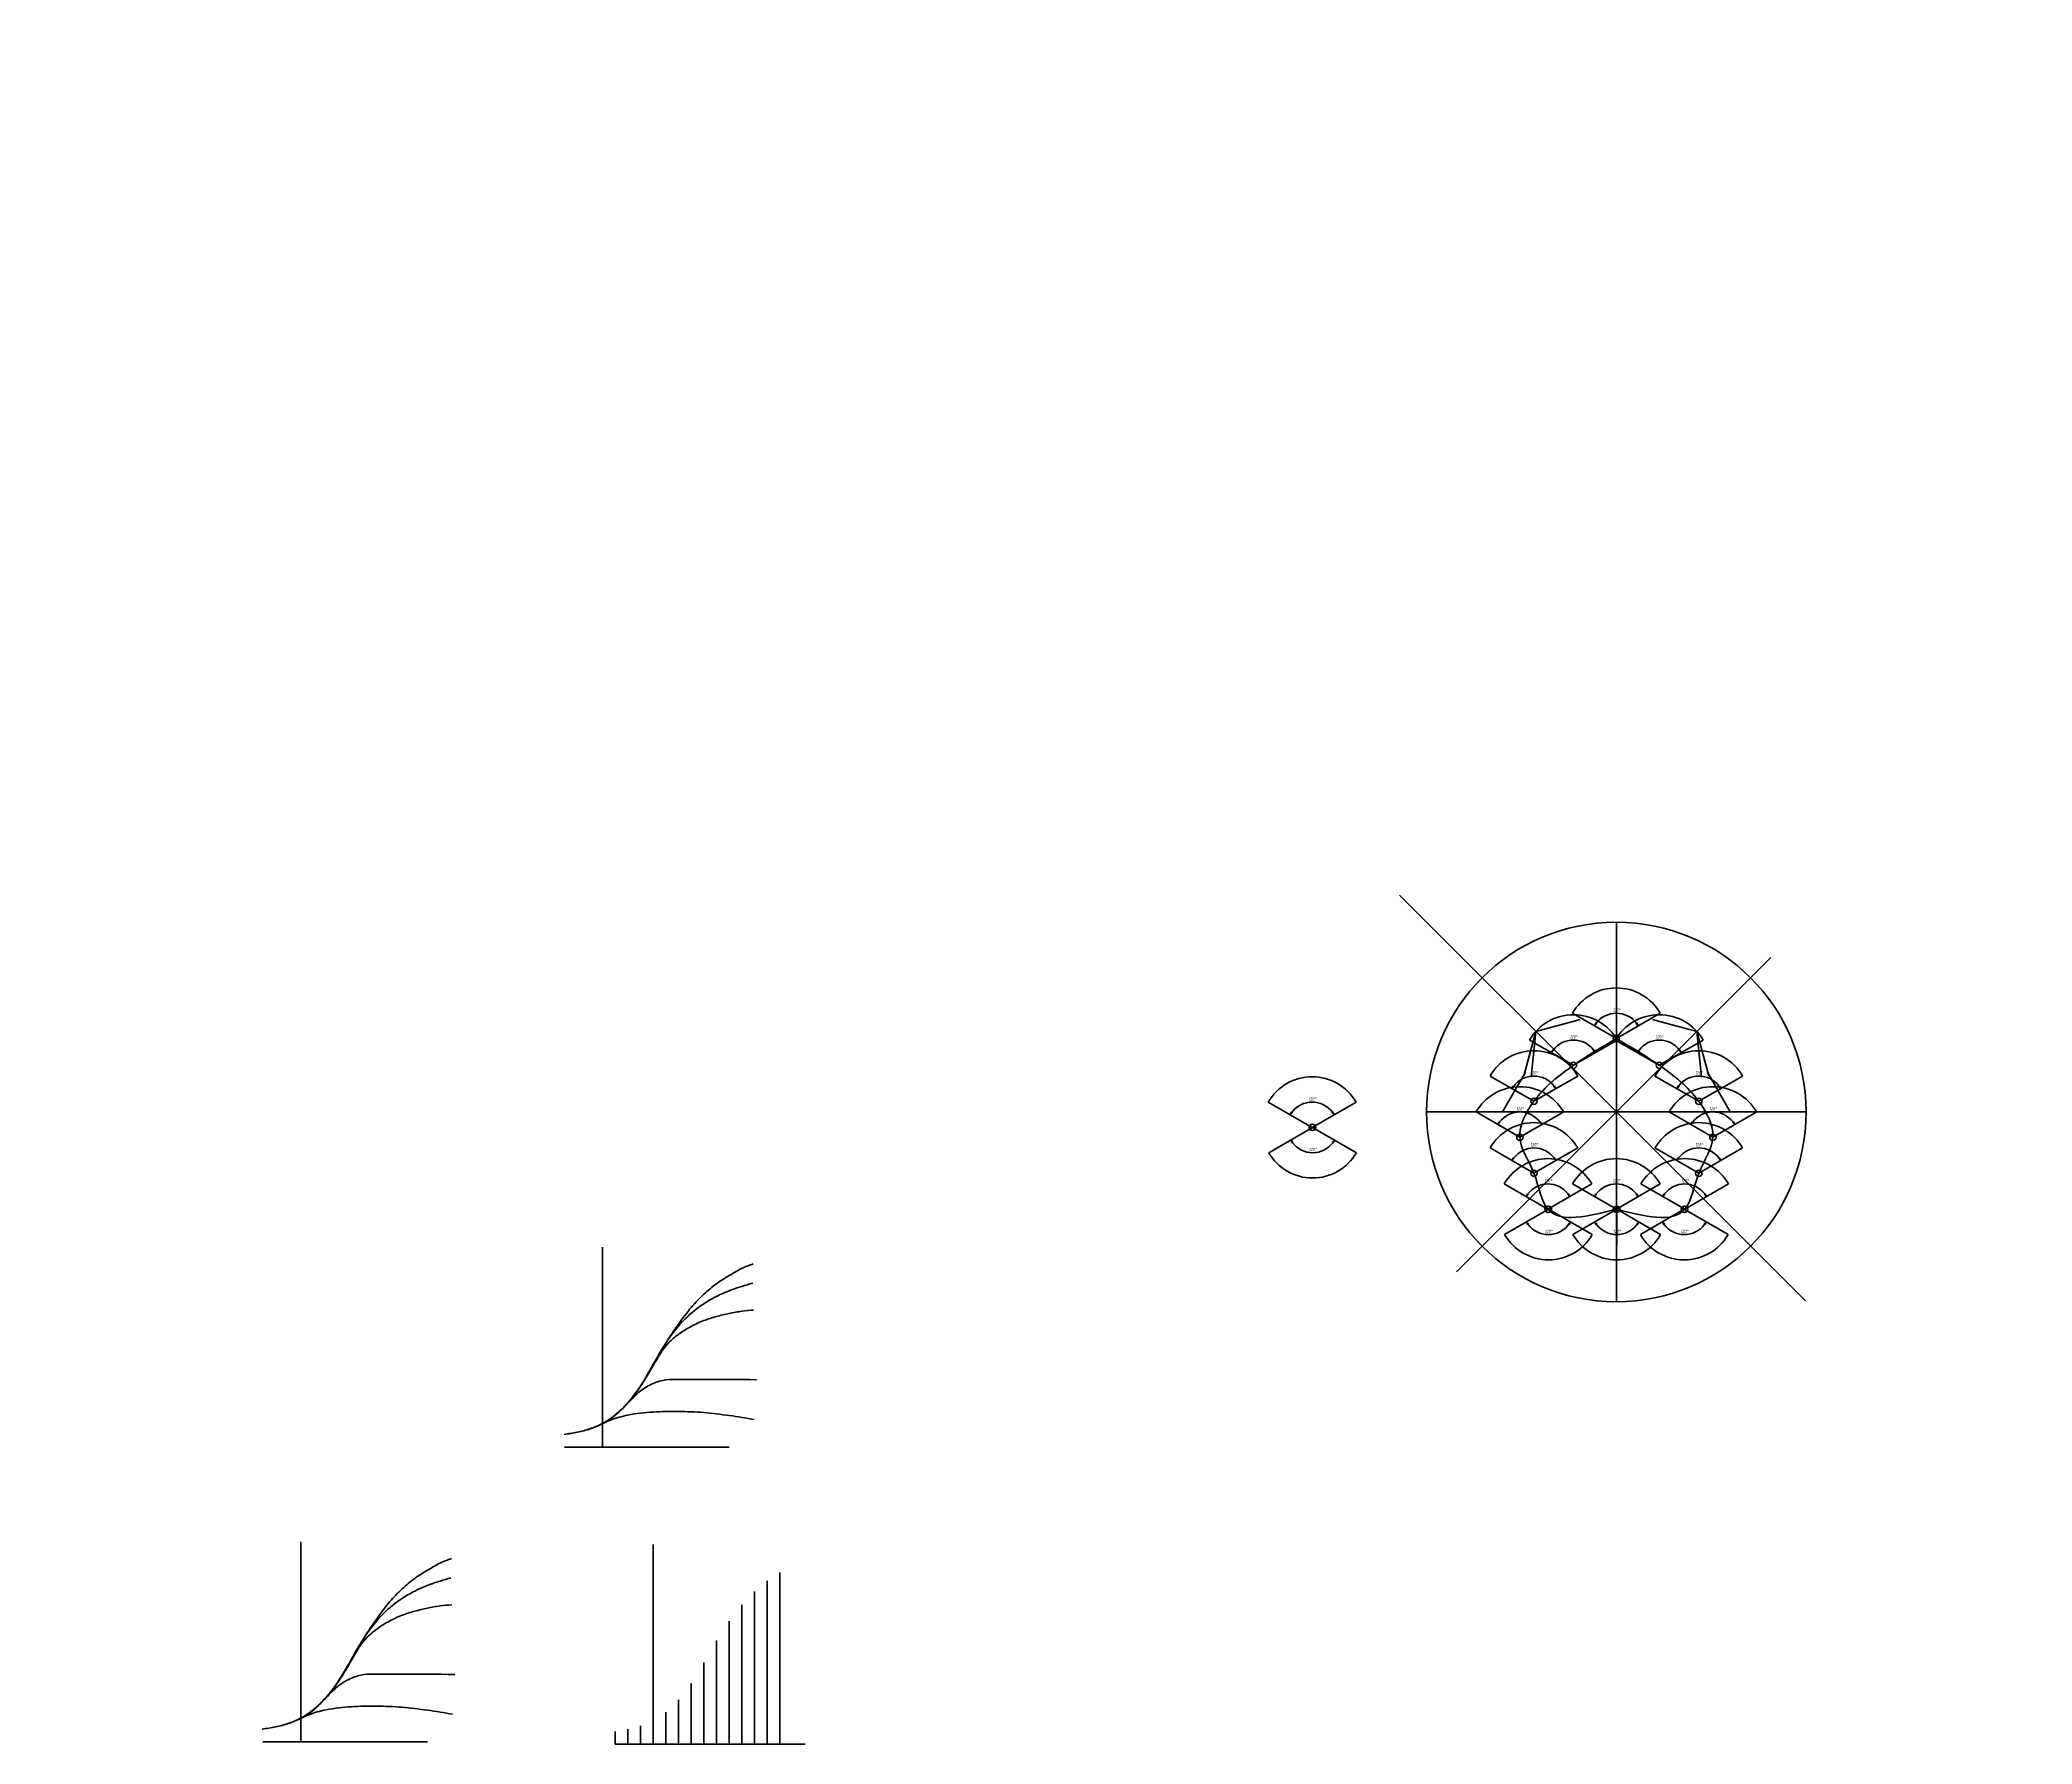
# Model space of a CAD drawing. Header units: millimetres. Extents: x 31085 to 182632, y 10507 to 87776.
# Drawn here: x 148449 to 151598, y 69967 to 72661 of the extents above; entities that cross this region are included whole.
import ezdxf

# ---------------------------------------------------------------- set-up
doc = ezdxf.new("R2010")
doc.units = ezdxf.units.MM
doc.layers.add('_basic (Основной)', color=4, linetype='Continuous', lineweight=60)
doc.layers.add('_contour (Тонкий)', color=7, linetype='Continuous', lineweight=30)
doc.styles.add('ESKD', font='eskd.shx', dxfattribs={"oblique": 15, "height": 5})
doc.dimstyles.new('ESKD', dxfattribs={"dimtxt": 5, "dimasz": 5, "dimexe": 2, "dimexo": 0, "dimgap": 2, "dimtad": 1, "dimtoh": 1, "dimzin": 12, "dimdsep": 46, "dimtxsty": 'ESKD', "dimblk1": 'OPEN', "dimblk2": 'OPEN', "dimsah": 1, "dimcen": 5, "dimclrd": 256, "dimclre": 256, "dimclrt": 2, "dimadec": 0, "dimazin": 0, "dimtfac": 1, "dimtmove": 0, "dimatfit": 3, "dimldrblk": 'OPEN', "dimfxl": 1, "dimtolj": 1, "dimtzin": 12, "dimlwd": -1, "dimlwe": -1, "dimarcsym": 0})

# ---------------------------------------------------------------- blocks, each defined once
blk = doc.blocks.new('_OPEN')
at = {"color": 0, "linetype": 'ByBlock'}
for p, q in [((-1, 0.17), (0, 0)), ((0, 0), (-1, -0.17)), ((0, 0), (-1, 0))]:
    blk.add_line(p, q, dxfattribs=at)
blk = doc.blocks.new('*D96')
at = {"layer": '_basic (Основной)', "transparency": 16777216}
blk.add_arc((151093.2, 70926.3), 40, 37.1671, 142.8329, dxfattribs=at)
at = {"layer": 'Defpoints', "color": 0, "transparency": 16777216}
for p in [(151023.9, 70966.3), (151106.9, 70963.8), (151162.5, 70966.3), (151093.2, 70926.3), (151093.2, 70926.3)]:
    blk.add_point(p, dxfattribs=at)
at = {"layer": '_basic (Основной)', "transparency": 16777216, "xscale": 5, "yscale": 5, "zscale": 5}
for p, rotation in [((151058.6, 70946.3), 236.4164636415985), ((151127.8, 70946.3), 303.5835363584015)]:
    blk.add_blockref('_OPEN', p, dxfattribs=dict(at, rotation=rotation))
at = {"layer": '_basic (Основной)', "color": 2, "transparency": 16777216, "insert": (151093.2, 70971.4), "char_height": 5, "attachment_point": 5, "style": 'ESKD'}
blk.add_mtext('\\A1;120°', dxfattribs=at)
blk = doc.blocks.new('*D97')
at = {"layer": '_basic (Основной)', "transparency": 16777216}
blk.add_arc((151070.9, 70983.1), 40, 37.1671, 142.8329, dxfattribs=at)
at = {"layer": 'Defpoints', "color": 0, "transparency": 16777216}
for p in [(151001.7, 71023.1), (151084.6, 71020.7), (151140.2, 71023.1), (151070.9, 70983.1), (151070.9, 70983.1)]:
    blk.add_point(p, dxfattribs=at)
at = {"layer": '_basic (Основной)', "transparency": 16777216, "xscale": 5, "yscale": 5, "zscale": 5}
for p, rotation in [((151036.3, 71003.1), 236.4164636415985), ((151105.6, 71003.1), 303.5835363584015)]:
    blk.add_blockref('_OPEN', p, dxfattribs=dict(at, rotation=rotation))
at = {"layer": '_basic (Основной)', "color": 2, "transparency": 16777216, "insert": (151070.9, 71028.3), "char_height": 5, "attachment_point": 5, "style": 'ESKD'}
blk.add_mtext('\\A1;120°', dxfattribs=at)
blk = doc.blocks.new('*D98')
at = {"layer": '_basic (Основной)', "transparency": 16777216}
blk.add_arc((151070.9, 70869.4), 40, 37.1671, 142.8329, dxfattribs=at)
at = {"layer": 'Defpoints', "color": 0, "transparency": 16777216}
for p in [(151001.7, 70909.4), (151084.6, 70907), (151140.2, 70909.4), (151070.9, 70869.4), (151070.9, 70869.4)]:
    blk.add_point(p, dxfattribs=at)
at = {"layer": '_basic (Основной)', "transparency": 16777216, "xscale": 5, "yscale": 5, "zscale": 5}
for p, rotation in [((151036.3, 70889.4), 236.4164636415985), ((151105.6, 70889.4), 303.5835363584015)]:
    blk.add_blockref('_OPEN', p, dxfattribs=dict(at, rotation=rotation))
at = {"layer": '_basic (Основной)', "color": 2, "transparency": 16777216, "insert": (151070.9, 70914.6), "char_height": 5, "attachment_point": 5, "style": 'ESKD'}
blk.add_mtext('\\A1;120°', dxfattribs=at)
blk = doc.blocks.new('*D99')
at = {"layer": '_basic (Основной)', "transparency": 16777216}
blk.add_arc((151008.5, 71040), 40, 37.1671, 142.8329, dxfattribs=at)
at = {"layer": 'Defpoints', "color": 0, "transparency": 16777216}
for p in [(150939.2, 71080), (151022.2, 71077.6), (151077.8, 71080), (151008.5, 71040), (151008.5, 71040)]:
    blk.add_point(p, dxfattribs=at)
at = {"layer": '_basic (Основной)', "transparency": 16777216, "xscale": 5, "yscale": 5, "zscale": 5}
for p, rotation in [((150973.9, 71060), 236.4164636415985), ((151043.1, 71060), 303.5835363584015)]:
    blk.add_blockref('_OPEN', p, dxfattribs=dict(at, rotation=rotation))
at = {"layer": '_basic (Основной)', "color": 2, "transparency": 16777216, "insert": (151008.5, 71085.1), "char_height": 5, "attachment_point": 5, "style": 'ESKD'}
blk.add_mtext('\\A1;120°', dxfattribs=at)
blk = doc.blocks.new('*D100')
at = {"layer": '_basic (Основной)', "transparency": 16777216}
blk.add_arc((150940.7, 71082.4), 40, 37.1671, 142.8329, dxfattribs=at)
at = {"layer": 'Defpoints', "color": 0, "transparency": 16777216}
for p in [(150871.4, 71122.4), (150954.3, 71119.9), (151009.9, 71122.4), (150940.7, 71082.4), (150940.7, 71082.4)]:
    blk.add_point(p, dxfattribs=at)
at = {"layer": '_basic (Основной)', "transparency": 16777216, "xscale": 5, "yscale": 5, "zscale": 5}
for p, rotation in [((150906, 71102.4), 236.4164636415985), ((150975.3, 71102.4), 303.5835363584015)]:
    blk.add_blockref('_OPEN', p, dxfattribs=dict(at, rotation=rotation))
at = {"layer": '_basic (Основной)', "color": 2, "transparency": 16777216, "insert": (150940.7, 71127.5), "char_height": 5, "attachment_point": 5, "style": 'ESKD'}
blk.add_mtext('\\A1;120°', dxfattribs=at)
blk = doc.blocks.new('*D101')
at = {"layer": '_basic (Основной)', "transparency": 16777216}
blk.add_arc((150788.1, 70926.3), 40, 37.1671, 142.8329, dxfattribs=at)
at = {"layer": 'Defpoints', "color": 0, "transparency": 16777216}
for p in [(150718.9, 70966.3), (150801.8, 70963.8), (150857.4, 70966.3), (150788.1, 70926.3), (150788.1, 70926.3)]:
    blk.add_point(p, dxfattribs=at)
at = {"layer": '_basic (Основной)', "transparency": 16777216, "xscale": 5, "yscale": 5, "zscale": 5}
for p, rotation in [((150753.5, 70946.3), 236.4164636415985), ((150822.8, 70946.3), 303.5835363584015)]:
    blk.add_blockref('_OPEN', p, dxfattribs=dict(at, rotation=rotation))
at = {"layer": '_basic (Основной)', "color": 2, "transparency": 16777216, "insert": (150788.1, 70971.4), "char_height": 5, "attachment_point": 5, "style": 'ESKD'}
blk.add_mtext('\\A1;120°', dxfattribs=at)
blk = doc.blocks.new('*D102')
at = {"layer": '_basic (Основной)', "transparency": 16777216}
blk.add_arc((150810.4, 70983.1), 40, 37.1671, 142.8329, dxfattribs=at)
at = {"layer": 'Defpoints', "color": 0, "transparency": 16777216}
for p in [(150741.1, 71023.1), (150824.1, 71020.7), (150879.7, 71023.1), (150810.4, 70983.1), (150810.4, 70983.1)]:
    blk.add_point(p, dxfattribs=at)
at = {"layer": '_basic (Основной)', "transparency": 16777216, "xscale": 5, "yscale": 5, "zscale": 5}
for p, rotation in [((150775.7, 71003.1), 236.4164636415985), ((150845, 71003.1), 303.5835363584015)]:
    blk.add_blockref('_OPEN', p, dxfattribs=dict(at, rotation=rotation))
at = {"layer": '_basic (Основной)', "color": 2, "transparency": 16777216, "insert": (150810.4, 71028.3), "char_height": 5, "attachment_point": 5, "style": 'ESKD'}
blk.add_mtext('\\A1;120°', dxfattribs=at)
blk = doc.blocks.new('*D103')
at = {"layer": '_basic (Основной)', "transparency": 16777216}
blk.add_arc((150810.4, 70869.4), 40, 37.1671, 142.8329, dxfattribs=at)
at = {"layer": 'Defpoints', "color": 0, "transparency": 16777216}
for p in [(150741.1, 70909.4), (150824.1, 70907), (150879.7, 70909.4), (150810.4, 70869.4), (150810.4, 70869.4)]:
    blk.add_point(p, dxfattribs=at)
at = {"layer": '_basic (Основной)', "transparency": 16777216, "xscale": 5, "yscale": 5, "zscale": 5}
for p, rotation in [((150775.7, 70889.4), 236.4164636415985), ((150845, 70889.4), 303.5835363584015)]:
    blk.add_blockref('_OPEN', p, dxfattribs=dict(at, rotation=rotation))
at = {"layer": '_basic (Основной)', "color": 2, "transparency": 16777216, "insert": (150810.4, 70914.6), "char_height": 5, "attachment_point": 5, "style": 'ESKD'}
blk.add_mtext('\\A1;120°', dxfattribs=at)
blk = doc.blocks.new('*D104')
at = {"layer": '_basic (Основной)', "transparency": 16777216}
blk.add_arc((150872.8, 71040), 40, 37.1671, 142.8329, dxfattribs=at)
at = {"layer": 'Defpoints', "color": 0, "transparency": 16777216}
for p in [(150803.5, 71080), (150886.5, 71077.6), (150942.1, 71080), (150872.8, 71040), (150872.8, 71040)]:
    blk.add_point(p, dxfattribs=at)
at = {"layer": '_basic (Основной)', "transparency": 16777216, "xscale": 5, "yscale": 5, "zscale": 5}
for p, rotation in [((150838.2, 71060), 236.4164636415985), ((150907.5, 71060), 303.5835363584015)]:
    blk.add_blockref('_OPEN', p, dxfattribs=dict(at, rotation=rotation))
at = {"layer": '_basic (Основной)', "color": 2, "transparency": 16777216, "insert": (150872.8, 71085.1), "char_height": 5, "attachment_point": 5, "style": 'ESKD'}
blk.add_mtext('\\A1;120°', dxfattribs=at)
blk = doc.blocks.new('*D105')
at = {"layer": '_basic (Основной)', "transparency": 16777216}
blk.add_arc((150459.9, 70941.9), 40, 37.1671, 142.8329, dxfattribs=at)
at = {"layer": 'Defpoints', "color": 0, "transparency": 16777216}
for p in [(150390.6, 70981.9), (150473.6, 70979.5), (150529.2, 70981.9), (150459.9, 70941.9), (150459.9, 70941.9)]:
    blk.add_point(p, dxfattribs=at)
at = {"layer": '_basic (Основной)', "transparency": 16777216, "xscale": 5, "yscale": 5, "zscale": 5}
for p, rotation in [((150425.3, 70961.9), 236.4164636415985), ((150494.5, 70961.9), 303.5835363584015)]:
    blk.add_blockref('_OPEN', p, dxfattribs=dict(at, rotation=rotation))
at = {"layer": '_basic (Основной)', "color": 2, "transparency": 16777216, "insert": (150459.9, 70987.1), "char_height": 5, "attachment_point": 5, "style": 'ESKD'}
blk.add_mtext('\\A1;120°', dxfattribs=at)
blk = doc.blocks.new('*D106')
at = {"layer": '_basic (Основной)', "transparency": 16777216}
blk.add_arc((150460.6, 70941.9), 40, 217.1671, 322.8329, dxfattribs=at)
at = {"layer": 'Defpoints', "color": 0, "transparency": 16777216}
for p in [(150460.6, 70941.9), (150460.6, 70941.9), (150391.3, 70901.9), (150446.9, 70904.3), (150529.9, 70901.9)]:
    blk.add_point(p, dxfattribs=at)
at = {"layer": '_basic (Основной)', "transparency": 16777216, "xscale": 5, "yscale": 5, "zscale": 5}
for p, rotation in [((150426, 70921.9), 123.5835363584015), ((150495.2, 70921.9), 56.4164636415986)]:
    blk.add_blockref('_OPEN', p, dxfattribs=dict(at, rotation=rotation))
at = {"layer": '_basic (Основной)', "color": 2, "transparency": 16777216, "insert": (150460.6, 70907.1), "char_height": 5, "attachment_point": 5, "style": 'ESKD'}
blk.add_mtext('\\A1;120°', dxfattribs=at)
blk = doc.blocks.new('*D107')
at = {"layer": '_basic (Основной)', "transparency": 16777216}
blk.add_arc((150832.6, 70812.5), 40, 37.1671, 142.8329, dxfattribs=at)
at = {"layer": 'Defpoints', "color": 0, "transparency": 16777216}
for p in [(150763.3, 70852.5), (150846.3, 70850.1), (150901.9, 70852.5), (150832.6, 70812.5), (150832.6, 70812.5)]:
    blk.add_point(p, dxfattribs=at)
at = {"layer": '_basic (Основной)', "transparency": 16777216, "xscale": 5, "yscale": 5, "zscale": 5}
for p, rotation in [((150798, 70832.5), 236.4164636415985), ((150867.3, 70832.5), 303.5835363584015)]:
    blk.add_blockref('_OPEN', p, dxfattribs=dict(at, rotation=rotation))
at = {"layer": '_basic (Основной)', "color": 2, "transparency": 16777216, "insert": (150832.6, 70857.7), "char_height": 5, "attachment_point": 5, "style": 'ESKD'}
blk.add_mtext('\\A1;120°', dxfattribs=at)
blk = doc.blocks.new('*D108')
at = {"layer": '_basic (Основной)', "transparency": 16777216}
blk.add_arc((150833.3, 70812.5), 40, 217.1671, 322.8329, dxfattribs=at)
at = {"layer": 'Defpoints', "color": 0, "transparency": 16777216}
for p in [(150833.3, 70812.5), (150833.3, 70812.5), (150764, 70772.5), (150819.6, 70774.9), (150902.6, 70772.5)]:
    blk.add_point(p, dxfattribs=at)
at = {"layer": '_basic (Основной)', "transparency": 16777216, "xscale": 5, "yscale": 5, "zscale": 5}
for p, rotation in [((150798.7, 70792.5), 123.5835363584015), ((150868, 70792.5), 56.4164636415986)]:
    blk.add_blockref('_OPEN', p, dxfattribs=dict(at, rotation=rotation))
at = {"layer": '_basic (Основной)', "color": 2, "transparency": 16777216, "insert": (150833.3, 70777.7), "char_height": 5, "attachment_point": 5, "style": 'ESKD'}
blk.add_mtext('\\A1;120°', dxfattribs=at)
blk = doc.blocks.new('*D109')
at = {"layer": '_basic (Основной)', "transparency": 16777216}
blk.add_arc((150940.7, 70812.5), 40, 37.1671, 142.8329, dxfattribs=at)
at = {"layer": 'Defpoints', "color": 0, "transparency": 16777216}
for p in [(150871.4, 70852.5), (150954.3, 70850.1), (151009.9, 70852.5), (150940.7, 70812.5), (150940.7, 70812.5)]:
    blk.add_point(p, dxfattribs=at)
at = {"layer": '_basic (Основной)', "transparency": 16777216, "xscale": 5, "yscale": 5, "zscale": 5}
for p, rotation in [((150906, 70832.5), 236.4164636415985), ((150975.3, 70832.5), 303.5835363584015)]:
    blk.add_blockref('_OPEN', p, dxfattribs=dict(at, rotation=rotation))
at = {"layer": '_basic (Основной)', "color": 2, "transparency": 16777216, "insert": (150940.7, 70857.7), "char_height": 5, "attachment_point": 5, "style": 'ESKD'}
blk.add_mtext('\\A1;120°', dxfattribs=at)
blk = doc.blocks.new('*D110')
at = {"layer": '_basic (Основной)', "transparency": 16777216}
blk.add_arc((150941.4, 70812.5), 40, 217.1671, 322.8329, dxfattribs=at)
at = {"layer": 'Defpoints', "color": 0, "transparency": 16777216}
for p in [(150941.4, 70812.5), (150941.4, 70812.5), (150872.1, 70772.5), (150927.7, 70774.9), (151010.6, 70772.5)]:
    blk.add_point(p, dxfattribs=at)
at = {"layer": '_basic (Основной)', "transparency": 16777216, "xscale": 5, "yscale": 5, "zscale": 5}
for p, rotation in [((150906.7, 70792.5), 123.5835363584015), ((150976, 70792.5), 56.4164636415986)]:
    blk.add_blockref('_OPEN', p, dxfattribs=dict(at, rotation=rotation))
at = {"layer": '_basic (Основной)', "color": 2, "transparency": 16777216, "insert": (150941.4, 70777.7), "char_height": 5, "attachment_point": 5, "style": 'ESKD'}
blk.add_mtext('\\A1;120°', dxfattribs=at)
blk = doc.blocks.new('*D111')
at = {"layer": '_basic (Основной)', "transparency": 16777216}
blk.add_arc((151048.7, 70812.5), 40, 37.1671, 142.8329, dxfattribs=at)
at = {"layer": 'Defpoints', "color": 0, "transparency": 16777216}
for p in [(150979.4, 70852.5), (151062.4, 70850.1), (151118, 70852.5), (151048.7, 70812.5), (151048.7, 70812.5)]:
    blk.add_point(p, dxfattribs=at)
at = {"layer": '_basic (Основной)', "transparency": 16777216, "xscale": 5, "yscale": 5, "zscale": 5}
for p, rotation in [((151014.1, 70832.5), 236.4164636415985), ((151083.3, 70832.5), 303.5835363584015)]:
    blk.add_blockref('_OPEN', p, dxfattribs=dict(at, rotation=rotation))
at = {"layer": '_basic (Основной)', "color": 2, "transparency": 16777216, "insert": (151048.7, 70857.7), "char_height": 5, "attachment_point": 5, "style": 'ESKD'}
blk.add_mtext('\\A1;120°', dxfattribs=at)
blk = doc.blocks.new('*D112')
at = {"layer": '_basic (Основной)', "transparency": 16777216}
blk.add_arc((151048, 70812.5), 40, 217.1671, 322.8329, dxfattribs=at)
at = {"layer": 'Defpoints', "color": 0, "transparency": 16777216}
for p in [(151048, 70812.5), (151048, 70812.5), (150978.7, 70772.5), (151034.3, 70774.9), (151117.3, 70772.5)]:
    blk.add_point(p, dxfattribs=at)
at = {"layer": '_basic (Основной)', "transparency": 16777216, "xscale": 5, "yscale": 5, "zscale": 5}
for p, rotation in [((151013.4, 70792.5), 123.5835363584015), ((151082.6, 70792.5), 56.4164636415986)]:
    blk.add_blockref('_OPEN', p, dxfattribs=dict(at, rotation=rotation))
at = {"layer": '_basic (Основной)', "color": 2, "transparency": 16777216, "insert": (151048, 70777.7), "char_height": 5, "attachment_point": 5, "style": 'ESKD'}
blk.add_mtext('\\A1;120°', dxfattribs=at)
blk = doc.blocks.new('*D173')
at = {"layer": '_contour (Тонкий)', "transparency": 16777216}
for p, q in [((170605.6, 87767.6), (170605.6, 87776.4)), ((144413.7, 70196.1), (144446.5, 70196.1)), ((144444.5, 70191.1), (144444.5, 70124.1)), ((144413.7, 70119.1), (144446.5, 70119.1))]:
    blk.add_line(p, q, dxfattribs=at)
blk.add_arc((170605.6, 86048.1), 1726.3, 55.0671, 89.834, dxfattribs=at)
at = {"layer": 'Defpoints', "color": 0, "transparency": 16777216}
for p in [(170605.6, 87767.6), (171291.1, 87632.4), (171599.7, 87462.6), (170605.6, 86048.1), (170605.6, 86048.1), (144413.7, 70196.1), (144413.7, 70119.1), (144444.5, 70119.1)]:
    blk.add_point(p, dxfattribs=at)
at = {"layer": '_contour (Тонкий)', "transparency": 16777216, "xscale": 5, "yscale": 5, "zscale": 5}
for p, rotation in [((170605.6, 87774.4), 179.9170236007294), ((171598.1, 87460.5), 324.9841519728149), ((144444.5, 70196.1), 90), ((144444.5, 70119.1), 270)]:
    blk.add_blockref('_OPEN', p, dxfattribs=dict(at, rotation=rotation))
at = {"layer": '_contour (Тонкий)', "color": 2, "transparency": 16777216, "char_height": 5, "attachment_point": 5, "style": 'ESKD'}
for s, insert, rotation in [('\\A1;35°', (171127.7, 87699.1), 342.4506), ('\\A1;1400', (144440, 70157.6), 90)]:
    blk.add_mtext(s, dxfattribs=dict(at, insert=insert, rotation=rotation))

msp = doc.modelspace()

# ---------------------------------------------------------------- linework, layer by layer
at = {"layer": '_basic (Основной)', "color": 3, "transparency": 33554687}
for q in [(150598.075, 71308.84), (151184.652, 71210.244), (150940.661, 71002.253), (150688.11, 70713.701), (151239.382, 70667.532), (150940.661, 70826.253)]:
    msp.add_line((150940.661, 70966.253), q, dxfattribs=at)
at = {"layer": '_basic (Основной)', "color": 1, "transparency": 33554687}
for p, q in [((150940.661, 71266.253), (150940.661, 71146.253)), ((151152.793, 71178.385), (151067.941, 71093.532)), ((150640.661, 70966.253), (150760.661, 70966.253)), ((151240.661, 70966.253), (151120.661, 70966.253))]:
    msp.add_line(p, q, dxfattribs=at)
at = {"layer": '_basic (Основной)', "transparency": 33554687}
for p, q in [((150940.661, 71146.253), (150940.661, 71002.253)), ((150760.661, 70966.253), (150940.661, 70966.253)), ((151120.661, 70966.253), (150940.661, 70966.253)), ((150459.89, 70941.928), (150460.59, 70941.928)), ((150940.661, 70826.253), (150940.661, 70666.253)), ((150832.616, 70812.528), (150833.316, 70812.528)), ((150940.661, 70812.528), (150941.361, 70812.528)), ((151048.706, 70812.528), (151048.006, 70812.528)), ((149418.402, 69967.177), (149418.402, 70282.821)), ((149598.402, 69967.177), (149598.402, 70225.434)), ((149618.402, 69967.177), (149618.402, 70238.296)), ((149558.402, 69967.177), (149558.402, 70187.446)), ((149578.402, 69967.177), (149578.402, 70208.534)), ((149538.402, 69967.177), (149538.402, 70161.645)), ((149518.402, 69967.177), (149518.402, 70131.209)), ((149498.402, 69967.177), (149498.402, 70096.304)), ((149478.402, 69967.177), (149478.402, 70063.087)), ((149458.402, 69967.177), (149458.402, 70037.122)), ((149418.402, 69967.177), (149418.402, 70004.465)), ((149438.402, 69967.177), (149438.402, 70017.614)), ((149358.402, 69967.177), (149358.402, 69987.334)), ((149378.402, 69967.177), (149358.402, 69967.177)), ((149378.402, 69967.177), (149378.402, 69990.62)), ((149398.402, 69967.177), (149378.402, 69967.177)), ((149398.402, 69967.177), (149398.402, 69995.876)), ((149418.402, 69967.177), (149398.402, 69967.177)), ((149418.402, 69967.177), (149438.402, 69967.177)), ((149438.402, 69967.177), (149458.402, 69967.177)), ((149458.402, 69967.177), (149478.402, 69967.177)), ((149478.402, 69967.177), (149498.402, 69967.177)), ((149498.402, 69967.177), (149518.402, 69967.177)), ((149518.402, 69967.177), (149538.402, 69967.177)), ((149538.402, 69967.177), (149558.402, 69967.177)), ((149558.402, 69967.177), (149578.402, 69967.177)), ((149578.402, 69967.177), (149598.402, 69967.177)), ((149598.402, 69967.177), (149618.402, 69967.177)), ((149618.402, 69967.177), (149638.402, 69967.177)), ((149638.402, 69967.177), (149658.402, 69967.177))]:
    msp.add_line(p, q, dxfattribs=at)
at = {"layer": '_basic (Основной)', "color": 2, "transparency": 33554687}
for p, q in [((150813.382, 71093.532), (150883.291, 71112.264)), ((151067.941, 71093.532), (150998.032, 71112.264)), ((150813.382, 71093.532), (150794.65, 71023.623)), ((150813.382, 71093.532), (150806.261, 71021.508)), ((151067.941, 71093.532), (151086.673, 71023.623)), ((151067.941, 71093.532), (151075.062, 71021.508)), ((150760.661, 70966.253), (150796.849, 71028.932)), ((151120.661, 70966.253), (151084.474, 71028.932)), ((150941.361, 70812.528), (150941.361, 70755.665))]:
    msp.add_line(p, q, dxfattribs=at)
at = {"layer": '_basic (Основной)', "color": 5, "transparency": 33554687}
for p, q in [((150883.291, 71112.264), (150842.906, 71101.443)), ((150998.032, 71112.264), (151038.417, 71101.443)), ((150794.65, 71023.623), (150805.471, 71064.009)), ((150806.261, 71021.508), (150810.375, 71063.115)), ((151075.062, 71021.508), (151070.948, 71063.115)), ((151086.673, 71023.623), (151075.851, 71064.009)), ((150718.851, 70966.253), (150760.661, 70966.253)), ((151162.471, 70966.253), (151120.661, 70966.253)), ((149338.296, 70752.407), (149338.296, 70436.725)), ((149338.296, 70436.725), (149278.22, 70436.725)), ((149338.296, 70436.725), (149538.381, 70436.725)), ((148861.381, 70286.7), (148861.381, 69971.018)), ((148861.381, 69971.018), (148801.306, 69971.018)), ((148861.381, 69971.018), (149061.466, 69971.018))]:
    msp.add_line(p, q, dxfattribs=at)
at = {"layer": '_basic (Основной)', "color": 6, "transparency": 33554687}
for p, q in [((150940.661, 71082.363), (150871.379, 71122.363)), ((150940.661, 71082.363), (151009.943, 71122.363)), ((150872.812, 71039.978), (150803.53, 71079.978)), ((150872.812, 71039.978), (150942.094, 71079.978)), ((151008.51, 71039.978), (150939.228, 71079.978)), ((151008.51, 71039.978), (151077.792, 71079.978)), ((150810.375, 70983.115), (150741.093, 71023.115)), ((150810.375, 70983.115), (150879.657, 71023.115)), ((151070.948, 70983.115), (151001.666, 71023.115)), ((151070.948, 70983.115), (151140.23, 71023.115)), ((150459.89, 70941.928), (150390.608, 70981.928)), ((150459.89, 70941.928), (150529.172, 70981.928)), ((150788.133, 70926.253), (150718.851, 70966.253)), ((150788.133, 70926.253), (150857.415, 70966.253)), ((151093.189, 70926.253), (151023.907, 70966.253)), ((151093.189, 70926.253), (151162.471, 70966.253)), ((150810.375, 70869.39), (150741.093, 70909.39)), ((150810.375, 70869.39), (150879.657, 70909.39)), ((151070.948, 70869.39), (151001.666, 70909.39)), ((151070.948, 70869.39), (151140.23, 70909.39)), ((150832.616, 70812.528), (150763.334, 70852.528)), ((150832.616, 70812.528), (150901.898, 70852.528)), ((150940.661, 70812.528), (150871.379, 70852.528)), ((150940.661, 70812.528), (151009.943, 70852.528)), ((151048.706, 70812.528), (150979.424, 70852.528)), ((151048.706, 70812.528), (151117.988, 70852.528))]:
    msp.add_line(p, q, dxfattribs=at)
at = {"layer": '_basic (Основной)', "color": 190, "transparency": 33554687}
for p, q in [((150460.59, 70941.928), (150391.308, 70901.928)), ((150460.59, 70941.928), (150529.872, 70901.928)), ((150833.316, 70812.528), (150764.034, 70772.528)), ((150833.316, 70812.528), (150902.598, 70772.528)), ((150941.361, 70812.528), (150872.079, 70772.528)), ((150941.361, 70812.528), (151010.643, 70772.528)), ((151048.006, 70812.528), (150978.724, 70772.528)), ((151048.006, 70812.528), (151117.288, 70772.528))]:
    msp.add_line(p, q, dxfattribs=at)
at = {"layer": '_basic (Основной)', "color": 1, "transparency": 33554687}
msp.add_circle((150940.661, 70966.253), 300, dxfattribs=at)
at = {"layer": '_basic (Основной)', "color": 6, "transparency": 33554687}
for centre in [(150940.661, 71082.363), (150940.661, 71082.363), (150872.812, 71039.978), (151008.51, 71039.978), (150810.375, 70983.115), (151070.948, 70983.115), (150459.89, 70941.928), (150788.133, 70926.253), (151093.189, 70926.253), (150810.375, 70869.39), (151070.948, 70869.39), (150832.616, 70812.528), (150940.661, 70812.528), (151048.706, 70812.528)]:
    msp.add_circle(centre, 5, dxfattribs=at)
at = {"layer": '_basic (Основной)', "color": 190, "transparency": 33554687}
for centre in [(150460.59, 70941.928), (150833.316, 70812.528), (150941.361, 70812.528), (151048.006, 70812.528)]:
    msp.add_circle(centre, 5, dxfattribs=at)
at = {"layer": '_basic (Основной)', "color": 6, "transparency": 33554687}
for centre in [(150940.661, 71082.363), (150872.812, 71039.978), (151008.51, 71039.978), (150810.375, 70983.115), (151070.948, 70983.115), (150459.89, 70941.928), (150788.133, 70926.253), (151093.189, 70926.253), (150810.375, 70869.39), (151070.948, 70869.39), (150832.616, 70812.528), (150940.661, 70812.528), (151048.706, 70812.528)]:
    msp.add_arc(centre, 80, 30, 150, dxfattribs=at)
at = {"layer": '_basic (Основной)', "color": 190, "transparency": 33554687}
for centre in [(150460.59, 70941.928), (150833.316, 70812.528), (150941.361, 70812.528), (151048.006, 70812.528)]:
    msp.add_arc(centre, 80, 210, 330, dxfattribs=at)
at = {"layer": '_basic (Основной)', "color": 2, "transparency": 33554687}
for points in [[(150940.661, 71082.363), (150872.812, 71039.978), (150810.375, 70983.115), (150788.133, 70926.253), (150810.375, 70869.39), (150832.616, 70812.528), (150940.661, 70812.528)], [(150940.661, 71082.363), (151008.51, 71039.978), (151070.948, 70983.115), (151093.189, 70926.253), (151070.948, 70869.39), (151048.706, 70812.528), (150940.661, 70812.528)], [(149277.443, 70456.671), (149298.287, 70460.171), (149318.307, 70465.439), (149338.301, 70473.832), (149358.332, 70487.114), (149386.006, 70515.669), (149436.395, 70597.833), (149468.982, 70639.445), (149498.313, 70663.272), (149518.334, 70674.68), (149538.33, 70683.609), (149558.393, 70690.606), (149575.657, 70695.936)], [(148800.529, 69990.964), (148821.373, 69994.464), (148841.392, 69999.732), (148861.386, 70008.125), (148881.417, 70021.407), (148909.091, 70049.962), (148959.48, 70132.126), (148992.068, 70173.737), (149021.399, 70197.565), (149041.419, 70208.973), (149061.415, 70217.902), (149081.479, 70224.899), (149098.742, 70230.229)]]:
    msp.add_spline(points, degree=3, dxfattribs=at)
at = {"layer": '_basic (Основной)', "transparency": 33554687}
for points in [[(149277.443, 70456.671), (149298.479, 70460.149), (149318.852, 70465.613), (149339.225, 70474.223), (149386.1, 70515.949), (149418.906, 70566.834), (149438.451, 70601.109), (149458.492, 70631.079), (149478.701, 70657.599), (149498.577, 70678.297), (149518.453, 70694.855), (149538.495, 70707.604), (149558.206, 70718.864), (149576.591, 70726.315)], [(148800.529, 69990.964), (148821.565, 69994.441), (148841.938, 69999.906), (148862.311, 70008.516), (148909.185, 70050.242), (148941.991, 70101.127), (148961.536, 70135.402), (148981.578, 70165.372), (149001.787, 70191.892), (149021.663, 70212.589), (149041.539, 70229.147), (149061.581, 70241.897), (149081.291, 70253.157), (149099.677, 70260.608)]]:
    msp.add_spline(points, degree=3, dxfattribs=at)
at = {"layer": '_basic (Основной)', "color": 1, "transparency": 33554687}
for points in [[(149277.494, 70456.641), (149298.301, 70460.163), (149318.281, 70465.455), (149338.584, 70474.052), (149358.284, 70487.425), (149378.381, 70506.844), (149418.355, 70565.672), (149443.095, 70601.707), (149458.365, 70614.722), (149478.472, 70627.298), (149498.363, 70636.542), (149518.362, 70642.991), (149538.374, 70647.845), (149558.588, 70651.285), (149577.081, 70653.22)], [(148800.579, 69990.933), (148821.386, 69994.456), (148841.366, 69999.748), (148861.67, 70008.345), (148881.369, 70021.718), (148901.467, 70041.137), (148941.441, 70099.965), (148966.181, 70136), (148981.451, 70149.015), (149001.557, 70161.591), (149021.448, 70170.835), (149041.447, 70177.284), (149061.459, 70182.138), (149081.673, 70185.578), (149100.167, 70187.512)]]:
    msp.add_spline(points, degree=3, dxfattribs=at)
at = {"layer": '_basic (Основной)', "color": 3, "transparency": 33554687}
for points in [[(149277.558, 70456.59), (149298.363, 70460.157), (149318.36, 70465.407), (149338.437, 70473.989), (149368.078, 70495.829), (149388.576, 70516.579), (149398.402, 70525.394), (149418.476, 70537.162), (149438.506, 70542.729), (149458.371, 70543.616), (149478.397, 70543.616), (149498.401, 70543.532), (149581.737, 70543.178)], [(148800.644, 69990.883), (148821.448, 69994.45), (148841.445, 69999.7), (148861.522, 70008.282), (148891.164, 70030.121), (148911.661, 70050.872), (148921.487, 70059.687), (148941.561, 70071.455), (148961.591, 70077.022), (148981.456, 70077.909), (149001.483, 70077.909), (149021.487, 70077.825), (149104.822, 70077.471)]]:
    msp.add_spline(points, degree=3, dxfattribs=at)
at = {"layer": '_basic (Основной)', "color": 6, "transparency": 33554687}
for points in [[(149277.808, 70456.575), (149298.214, 70460.132), (149318.392, 70465.482), (149338.238, 70473.766), (149350.982, 70479.287), (149378.261, 70487.108), (149398.32, 70490.381), (149418.419, 70492.082), (149458.322, 70492.889), (149498.423, 70491.191), (149518.481, 70489.038), (149558.52, 70483.653), (149578.207, 70480.044)], [(148800.894, 69990.868), (148821.3, 69994.425), (148841.478, 69999.775), (148861.323, 70008.059), (148874.067, 70013.58), (148901.347, 70021.4), (148921.405, 70024.674), (148941.505, 70026.375), (148981.408, 70027.182), (149021.509, 70025.484), (149041.566, 70023.331), (149081.605, 70017.946), (149101.293, 70014.336)]]:
    msp.add_spline(points, degree=3, dxfattribs=at)

# ---------------------------------------------------------------- dimensions: what is measured, and where the dimension line sits
for base, line1, line2, picture, middle in [((150954.341, 71119.949), ((150940.661, 71082.363), (151009.943, 71122.363)), ((150940.661, 71082.363), (150871.379, 71122.363)), '*D100', (150940.661, 71127.528)), ((150886.492, 71077.563), ((150872.812, 71039.978), (150803.53, 71079.978)), ((150872.812, 71039.978), (150942.094, 71079.978)), '*D104', (150872.812, 71085.142)), ((151022.19, 71077.563), ((151008.51, 71039.978), (151077.792, 71079.978)), ((151008.51, 71039.978), (150939.228, 71079.978)), '*D99', (151008.51, 71085.142)), ((150824.055, 71020.701), ((150810.375, 70983.115), (150741.093, 71023.115)), ((150810.375, 70983.115), (150879.657, 71023.115)), '*D102', (150810.375, 71028.28)), ((151084.628, 71020.701), ((151070.948, 70983.115), (151140.23, 71023.115)), ((151070.948, 70983.115), (151001.666, 71023.115)), '*D97', (151070.948, 71028.28)), ((150473.57, 70979.514), ((150459.89, 70941.928), (150390.608, 70981.928)), ((150459.89, 70941.928), (150529.172, 70981.928)), '*D105', (150459.89, 70987.092)), ((150801.813, 70963.838), ((150788.133, 70926.253), (150718.851, 70966.253)), ((150788.133, 70926.253), (150857.415, 70966.253)), '*D101', (150788.133, 70971.417)), ((151106.869, 70963.838), ((151093.189, 70926.253), (151162.471, 70966.253)), ((151093.189, 70926.253), (151023.907, 70966.253)), '*D96', (151093.189, 70971.417)), ((150824.055, 70906.976), ((150810.375, 70869.39), (150741.093, 70909.39)), ((150810.375, 70869.39), (150879.657, 70909.39)), '*D103', (150810.375, 70914.555)), ((151084.628, 70906.976), ((151070.948, 70869.39), (151140.23, 70909.39)), ((151070.948, 70869.39), (151001.666, 70909.39)), '*D98', (151070.948, 70914.555)), ((150846.296, 70850.113), ((150832.616, 70812.528), (150763.334, 70852.528)), ((150832.616, 70812.528), (150901.898, 70852.528)), '*D107', (150832.616, 70857.692)), ((150954.341, 70850.113), ((150940.661, 70812.528), (150871.379, 70852.528)), ((150940.661, 70812.528), (151009.943, 70852.528)), '*D109', (150940.661, 70857.692)), ((151062.386, 70850.113), ((151048.706, 70812.528), (151117.988, 70852.528)), ((151048.706, 70812.528), (150979.424, 70852.528)), '*D111', (151048.706, 70857.692))]:
    dim = msp.add_angular_dim_2l(base=base, line1=line1, line2=line2, dimstyle='ESKD', dxfattribs=at)
    dim.commit()
    dim.dimension.update_dxf_attribs({"geometry": picture, "text_midpoint": middle})
at = {"layer": '_basic (Основной)', "color": 190, "transparency": 33554687}
for base, line1, line2, picture, middle in [((150446.91, 70904.343), ((150460.59, 70941.928), (150529.872, 70901.928)), ((150460.59, 70941.928), (150391.308, 70901.928)), '*D106', (150460.59, 70907.097)), ((150819.636, 70774.942), ((150833.316, 70812.528), (150902.598, 70772.528)), ((150833.316, 70812.528), (150764.034, 70772.528)), '*D108', (150833.316, 70777.697)), ((150927.681, 70774.942), ((150941.361, 70812.528), (151010.643, 70772.528)), ((150941.361, 70812.528), (150872.079, 70772.528)), '*D110', (150941.361, 70777.697)), ((151034.326, 70774.942), ((151048.006, 70812.528), (150978.724, 70772.528)), ((151048.006, 70812.528), (151117.288, 70772.528)), '*D112', (151048.006, 70777.697))]:
    dim = msp.add_angular_dim_2l(base=base, line1=line1, line2=line2, dimstyle='ESKD', dxfattribs=at)
    dim.commit()
    dim.dimension.update_dxf_attribs({"geometry": picture, "text_midpoint": middle})
at = {"layer": '_contour (Тонкий)', "transparency": 33554687}
dim = msp.add_angular_dim_2l(base=(171291.122, 87632.409), line1=((170605.56, 86048.11), (170605.56, 87767.645)), line2=((171599.667, 87462.642), (170605.56, 86048.11)), dimstyle='ESKD', dxfattribs=at)
dim.commit()
dim.dimension.update_dxf_attribs({"geometry": '*D173', "text_midpoint": (171127.675, 87699.082)})
at = {"layer": '_contour (Тонкий)', "color": 5, "transparency": 33554687}
dim = msp.add_linear_dim(base=(144444.486, 70119.095), p1=(144413.695, 70196.131), p2=(144413.695, 70119.095), angle=90, text='1400', dimstyle='ESKD', dxfattribs=at)
dim.commit()
dim.dimension.update_dxf_attribs({"geometry": '*D173', "text_midpoint": (144439.986, 70157.613)})

doc.saveas('drawing.dxf')
